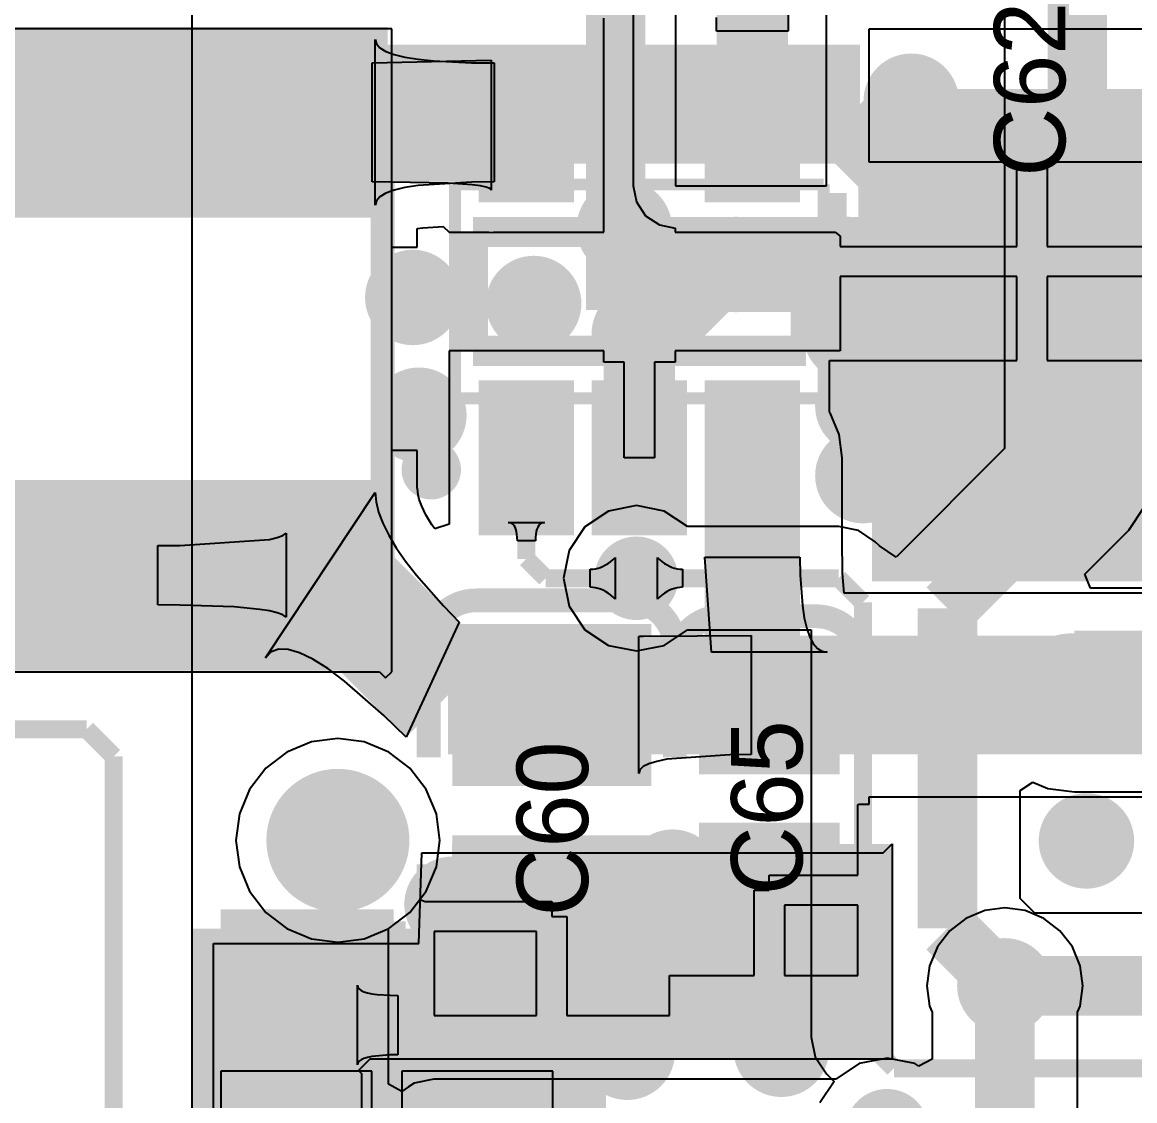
# Model space of a CAD drawing. Extents: x 40.9 to 121.6, y 83.2 to 120.
# Drawn here: x 74.82 to 84.18, y 95.05 to 104.12 of the extents above; entities that cross this region are included whole.
import ezdxf

# ---------------------------------------------------------------- set-up
doc = ezdxf.new("R2010")
doc.units = 0
for name, color, linetype in [('BOTTOMLAYER', 5, 'CONTINUOUS'), ('BOTTOMSOLDER', 6, 'CONTINUOUS'), ('MECHANICAL13', 56, 'CONTINUOUS'), ('MULTILAYER', 9, 'CONTINUOUS'), ('TOPLAYER', 1, 'CONTINUOUS'), ('TOPOVERLAY', 2, 'CONTINUOUS'), ('TOPPASTE', 8, 'CONTINUOUS'), ('TOPSOLDER', 216, 'CONTINUOUS')]:
    doc.layers.add(name, color=color, linetype=linetype)

msp = doc.modelspace()

# ---------------------------------------------------------------- linework, layer by layer
at = {"layer": 'BOTTOMLAYER'}
for p, q in [((76.2508, 84.227835), (76.2508, 118.514965)), ((83.081246, 104.191405), (83.081246, 100.532595)), ((83.081246, 100.532595), (82.168228, 99.619577)), ((79.750491, 100.006188), (79.552025, 99.873575)), ((79.9846, 100.052754), (79.750491, 100.006188)), ((80.218709, 100.006188), (79.9846, 100.052754)), ((80.414525, 99.875345), (80.218709, 100.006188)), ((84.125575, 99.846625), (84.258188, 100.045091)), ((79.552025, 99.873575), (79.419412, 99.675109)), ((81.6864, 99.875345), (80.414525, 99.875345)), ((81.852618, 99.842282), (81.6864, 99.875345)), ((81.993529, 99.748129), (81.852618, 99.842282)), ((83.754816, 99.475867), (84.125575, 99.846625)), ((82.029186, 99.712473), (81.993529, 99.748129)), ((79.419412, 99.675109), (79.372846, 99.441)), ((82.168228, 99.619577), (82.029186, 99.712473)), ((80.163137, 99.265999), (80.163137, 99.616001)), ((80.163137, 99.616001), (80.1827, 99.59719)), ((80.1827, 99.59719), (80.202573, 99.58036)), ((80.202573, 99.58036), (80.222758, 99.565511)), ((80.222758, 99.565511), (80.243256, 99.552641)), ((80.243256, 99.552641), (80.264063, 99.541752)), ((80.264063, 99.541752), (80.285181, 99.532841)), ((79.372846, 99.441), (79.419412, 99.206891)), ((80.285181, 99.532841), (80.306611, 99.52591)), ((80.306611, 99.52591), (80.328351, 99.520962)), ((80.328351, 99.520962), (80.350403, 99.51799)), ((80.350403, 99.51799), (80.372768, 99.517002)), ((80.372768, 99.517002), (80.372768, 99.364998)), ((83.803419, 99.358534), (83.754816, 99.475867)), ((80.285181, 99.349159), (80.264063, 99.340248)), ((80.306611, 99.35609), (80.285181, 99.349159)), ((80.328351, 99.361038), (80.306611, 99.35609)), ((80.350403, 99.36401), (80.328351, 99.361038)), ((80.372768, 99.364998), (80.350403, 99.36401)), ((84.918466, 99.358534), (83.803419, 99.358534)), ((80.1827, 99.28481), (80.163137, 99.265999)), ((80.202573, 99.30164), (80.1827, 99.28481)), ((80.222758, 99.316489), (80.202573, 99.30164)), ((80.243256, 99.329359), (80.222758, 99.316489)), ((80.264063, 99.340248), (80.243256, 99.329359)), ((79.419412, 99.206891), (79.552025, 99.008425)), ((79.552025, 99.008425), (79.750491, 98.875812)), ((80.218709, 98.875812), (80.414525, 99.006655)), ((80.414525, 99.006655), (81.455255, 99.006655)), ((81.455255, 99.006655), (81.455255, 95.5802)), ((79.750491, 98.875812), (79.9846, 98.829246)), ((79.9846, 98.829246), (80.218709, 98.875812)), ((77.25316, 98.064096), (77.046389, 97.978448)), ((77.475055, 98.093309), (77.25316, 98.064096)), ((77.696949, 98.064096), (77.475055, 98.093309)), ((77.90372, 97.978448), (77.696949, 98.064096)), ((77.046389, 97.978448), (76.868828, 97.842202)), ((78.081281, 97.842202), (77.90372, 97.978448)), ((76.868828, 97.842202), (76.732582, 97.664641)), ((78.217527, 97.664641), (78.081281, 97.842202)), ((76.732582, 97.664641), (76.646933, 97.45787)), ((78.303176, 97.45787), (78.217527, 97.664641)), ((83.212554, 97.655357), (83.318152, 97.725913)), ((83.318152, 97.725913), (83.445706, 97.673079)), ((83.445706, 97.673079), (83.6676, 97.643866)), ((83.212554, 96.747995), (83.212554, 97.655357)), ((83.6676, 97.643866), (85.3948, 97.643866)), ((76.646933, 97.45787), (76.617721, 97.235975)), ((78.332388, 97.235975), (78.303176, 97.45787)), ((76.617721, 97.235975), (76.646933, 97.014081)), ((78.303176, 97.014081), (78.332388, 97.235975)), ((76.646933, 97.014081), (76.732582, 96.80731)), ((78.217527, 96.80731), (78.303176, 97.014081)), ((76.732582, 96.80731), (76.868828, 96.629748)), ((78.081281, 96.629748), (78.217527, 96.80731)), ((83.336798, 96.623754), (83.212554, 96.747995)), ((76.868828, 96.629748), (77.046389, 96.493503)), ((77.90372, 96.493503), (78.081281, 96.629748)), ((85.4456, 96.623754), (83.336798, 96.623754)), ((77.046389, 96.493503), (77.25316, 96.407854)), ((77.696949, 96.407854), (77.90372, 96.493503)), ((77.25316, 96.407854), (77.475055, 96.378641)), ((77.475055, 96.378641), (77.696949, 96.407854)), ((81.455255, 95.5802), (81.488318, 95.413982)), ((81.488318, 95.413982), (81.582471, 95.273073)), ((77.759535, 95.292875), (76.489535, 95.292875)), ((76.489535, 95.292875), (76.489535, 94.530875)), ((77.759535, 94.530875), (77.759535, 95.292875)), ((79.283535, 95.292875), (78.013535, 95.292875)), ((78.013535, 95.292875), (78.013535, 94.530875)), ((79.283535, 94.530875), (79.283535, 95.292875)), ((81.582468, 95.273071), (81.582466, 95.273071)), ((81.582466, 95.273071), (81.648183, 95.207353)), ((81.582471, 95.273073), (81.582468, 95.273071)), ((81.648183, 95.207353), (81.527612, 95.026909))]:
    msp.add_line(p, q, dxfattribs=at)
for points, const_width in [([(83.693, 100.2792), (83.693, 110.4392)], 0.499999), ([(71.7296, 103.4288), (81.8642, 103.4288)], 1.000001), ([(81.8642, 103.4288), (82.3976, 102.8954)], 1.000001), ([(82.3976, 100.9142), (82.3976, 102.8954)], 1.000001), ([(82.6008, 99.187), (83.693, 100.2792)], 0.499999), ([(79.9846, 99.441), (81.6864, 99.441)], 0.152001), ([(81.6864, 99.441), (81.8896, 99.2378)], 0.152001), ([(82.6008, 96.4946), (82.6008, 99.187)], 0.499999), ([(81.8896, 95.5802), (81.8896, 99.2378)], 0.152001), ([(83.6676, 98.5012), (85.3948, 98.5012)], 1.000001), ([(82.6008, 96.4946), (83.0834, 96.012)], 0.499999), ([(83.0834, 96.012), (85.4456, 96.012)], 0.499999), ([(81.8896, 95.5802), (82.150999, 95.318801)], 0.152001), ([(82.150999, 95.318801), (84.919599, 95.318801)], 0.152001)]:
    msp.add_lwpolyline(points, dxfattribs=dict(at, const_width=const_width))
for points, const_width in [([(82.146, 103.4542, 1), (82.446, 103.4542, 1)], 0.299999), ([(79.733, 102.3874, 1), (80.033, 102.3874, 1)], 0.299999), ([(80.6728, 102.080799, 1), (80.9728, 102.080799, 1)], 0.299999), ([(81.6126, 102.080799, 1), (81.9126, 102.080799, 1)], 0.299999), ([(82.3238, 102.1334, 1), (82.6238, 102.1334, 1)], 0.299999), ([(77.955, 101.8032, 1), (78.255, 101.8032, 1)], 0.299999), ([(78.971, 101.7524, 1), (79.271, 101.7524, 1)], 0.299999), ([(79.860003, 101.498403, 1), (80.160002, 101.498403, 1)], 0.299999), ([(81.638, 101.4984, 1), (81.938, 101.4984, 1)], 0.299999), ([(82.273, 101.4476, 1), (82.573, 101.4476, 1)], 0.299999), ([(81.7396, 100.8888, 1), (82.0396, 100.8888, 1)], 0.299999), ([(78.0058, 100.8126, 1), (78.3058, 100.8126, 1)], 0.299999), ([(82.4508, 100.7872, 1), (82.7508, 100.7872, 1)], 0.299999), ([(81.7396, 100.3046, 1), (82.0396, 100.3046, 1)], 0.299999), ([(82.3492, 100.203, 1), (82.6492, 100.203, 1)], 0.299999), ([(79.859602, 99.441, 1), (80.109598, 99.441, 1)], 0.249999), ([(83.4422, 98.4758, 1), (83.8422, 98.4758, 1)], 0.399999), ([(77.225055, 97.235975, 1), (77.725054, 97.235975, 1)], 0.499999), ([(83.6192, 97.2312, 1), (83.9192, 97.2312, 1)], 0.299999), ([(80.1394, 96.9264, 1), (80.4394, 96.9264, 1)], 0.299999), ([(78.2852, 96.6978, 1), (78.5852, 96.6978, 1)], 0.299999), ([(80.9268, 96.2406, 1), (81.2268, 96.2406, 1)], 0.299999), ([(82.9334, 96.012, 1), (83.2334, 96.012, 1)], 0.299999), ([(77.828, 95.6818, 1), (78.128, 95.6818, 1)], 0.299999), ([(78.7424, 95.4786, 1), (79.0424, 95.4786, 1)], 0.299999), ([(79.7584, 95.4532, 1), (80.0584, 95.4532, 1)], 0.299999), ([(81.0538, 95.4786, 1), (81.3538, 95.4786, 1)], 0.299999)]:
    msp.add_lwpolyline(points, format="xyb", close=True, dxfattribs=dict(at, const_width=const_width))
msp.add_solid([(76.2508, 92.3544), (79.7306, 92.3544), (76.2508, 96.493503), (79.7306, 96.493503)], dxfattribs=at)
at = {"layer": 'BOTTOMSOLDER'}
for points, const_width in [([(82.0952, 103.4542, 1), (82.4968, 103.4542, 1)], 0.401599), ([(79.6822, 102.3874, 1), (80.0838, 102.3874, 1)], 0.401599), ([(82.273, 102.1334, 1), (82.6746, 102.1334, 1)], 0.401599), ([(80.622, 102.080799, 1), (81.0236, 102.080799, 1)], 0.401599), ([(81.5618, 102.080799, 1), (81.9634, 102.080799, 1)], 0.401599), ([(77.9042, 101.8032, 1), (78.3058, 101.8032, 1)], 0.401599), ([(78.9202, 101.7524, 1), (79.3218, 101.7524, 1)], 0.401599), ([(79.809203, 101.498403, 1), (80.210802, 101.498403, 1)], 0.401599), ([(81.5872, 101.4984, 1), (81.9888, 101.4984, 1)], 0.401599), ([(82.2222, 101.4476, 1), (82.6238, 101.4476, 1)], 0.401599), ([(81.6888, 100.8888, 1), (82.0904, 100.8888, 1)], 0.401599), ([(77.955, 100.8126, 1), (78.3566, 100.8126, 1)], 0.401599), ([(82.4, 100.7872, 1), (82.8016, 100.7872, 1)], 0.401599), ([(81.6888, 100.3046, 1), (82.0904, 100.3046, 1)], 0.401599), ([(82.2984, 100.203, 1), (82.7, 100.203, 1)], 0.401599), ([(79.808802, 99.441, 1), (80.160398, 99.441, 1)], 0.351599), ([(83.3914, 98.4758, 1), (83.893, 98.4758, 1)], 0.501599), ([(84.2796, 98.4504, 1), (84.6812, 98.4504, 1)], 0.401599), ([(77.174255, 97.235975, 1), (77.775854, 97.235975, 1)], 0.601599), ([(83.5684, 97.2312, 1), (83.97, 97.2312, 1)], 0.401599), ([(80.0886, 96.9264, 1), (80.4902, 96.9264, 1)], 0.401599), ([(78.2344, 96.6978, 1), (78.636, 96.6978, 1)], 0.401599), ([(80.876, 96.2406, 1), (81.2776, 96.2406, 1)], 0.401599), ([(82.8826, 96.012, 1), (83.2842, 96.012, 1)], 0.401599), ([(77.7772, 95.6818, 1), (78.1788, 95.6818, 1)], 0.401599), ([(78.6916, 95.4786, 1), (79.0932, 95.4786, 1)], 0.401599), ([(79.7076, 95.4532, 1), (80.1092, 95.4532, 1)], 0.401599), ([(81.003, 95.4786, 1), (81.4046, 95.4786, 1)], 0.401599), ([(81.917002, 94.7928, 1), (82.268598, 94.7928, 1)], 0.351599)]:
    msp.add_lwpolyline(points, format="xyb", close=True, dxfattribs=dict(at, const_width=const_width))
msp.add_solid([(79.131135, 93.667275), (79.131135, 95.140475), (76.641935, 93.667275), (76.641935, 95.140475)], dxfattribs=at)
at = {"layer": 'MECHANICAL13', "const_width": 0.1}
for points in [[(78.460003, 100.953997), (78.460003, 102.753998)], [(78.460003, 102.753998), (81.560002, 102.753998)], [(81.560002, 100.953997), (81.560002, 102.753998)], [(78.460003, 100.953997), (81.560002, 100.953997)]]:
    msp.add_lwpolyline(points, dxfattribs=at)
at = {"layer": 'MULTILAYER'}
for points, const_width in [([(82.146, 103.4542, 1), (82.446, 103.4542, 1)], 0.299999), ([(79.733, 102.3874, 1), (80.033, 102.3874, 1)], 0.299999), ([(80.6728, 102.080799, 1), (80.9728, 102.080799, 1)], 0.299999), ([(81.6126, 102.080799, 1), (81.9126, 102.080799, 1)], 0.299999), ([(82.3238, 102.1334, 1), (82.6238, 102.1334, 1)], 0.299999), ([(77.955, 101.8032, 1), (78.255, 101.8032, 1)], 0.299999), ([(78.971, 101.7524, 1), (79.271, 101.7524, 1)], 0.299999), ([(79.860003, 101.498403, 1), (80.160002, 101.498403, 1)], 0.299999), ([(81.638, 101.4984, 1), (81.938, 101.4984, 1)], 0.299999), ([(82.273, 101.4476, 1), (82.573, 101.4476, 1)], 0.299999), ([(81.7396, 100.8888, 1), (82.0396, 100.8888, 1)], 0.299999), ([(78.0058, 100.8126, 1), (78.3058, 100.8126, 1)], 0.299999), ([(82.4508, 100.7872, 1), (82.7508, 100.7872, 1)], 0.299999), ([(81.7396, 100.3046, 1), (82.0396, 100.3046, 1)], 0.299999), ([(82.3492, 100.203, 1), (82.6492, 100.203, 1)], 0.299999), ([(79.859602, 99.441, 1), (80.109598, 99.441, 1)], 0.249999), ([(83.4422, 98.4758, 1), (83.8422, 98.4758, 1)], 0.399999), ([(77.225055, 97.235975, 1), (77.725054, 97.235975, 1)], 0.499999), ([(83.6192, 97.2312, 1), (83.9192, 97.2312, 1)], 0.299999), ([(80.1394, 96.9264, 1), (80.4394, 96.9264, 1)], 0.299999), ([(78.2852, 96.6978, 1), (78.5852, 96.6978, 1)], 0.299999), ([(80.9268, 96.2406, 1), (81.2268, 96.2406, 1)], 0.299999), ([(82.9334, 96.012, 1), (83.2334, 96.012, 1)], 0.299999), ([(77.828, 95.6818, 1), (78.128, 95.6818, 1)], 0.299999), ([(78.7424, 95.4786, 1), (79.0424, 95.4786, 1)], 0.299999), ([(79.7584, 95.4532, 1), (80.0584, 95.4532, 1)], 0.299999), ([(81.0538, 95.4786, 1), (81.3538, 95.4786, 1)], 0.299999)]:
    msp.add_lwpolyline(points, format="xyb", close=True, dxfattribs=dict(at, const_width=const_width))
at = {"layer": 'TOPLAYER'}
for p, q in [((80.3148, 105.6386), (80.3148, 102.743)), ((81.5848, 102.743), (81.5848, 104.4194)), ((79.957943, 104.386601), (79.957943, 102.743)), ((81.265232, 104.349649), (81.26, 104.04365)), ((79.710001, 102.353999), (79.710001, 104.153995)), ((80.660001, 104.04365), (80.657344, 104.15765)), ((77.9272, 104.0638), (73.6092, 104.0638)), ((77.9272, 98.6536), (77.9272, 104.0638)), ((81.26, 104.04365), (80.660001, 104.04365)), ((81.941657, 102.940198), (81.941657, 104.062543)), ((81.941657, 104.062543), (84.6582, 104.062543)), ((77.78895, 102.579449), (77.78895, 103.973351)), ((77.78895, 103.973351), (77.79895, 103.935929)), ((77.79895, 103.935929), (77.82895, 103.902449)), ((77.82895, 103.902449), (77.87895, 103.872906)), ((77.87895, 103.872906), (77.94895, 103.847303)), ((77.94895, 103.847303), (78.03895, 103.825637)), ((77.76305, 103.776399), (78.76305, 103.800948)), ((77.76305, 102.776401), (77.76305, 103.776399)), ((78.03895, 103.825637), (78.14895, 103.807913)), ((78.14895, 103.807913), (78.278949, 103.794126)), ((78.278949, 103.794126), (78.598951, 103.77837)), ((78.598951, 103.77837), (78.788951, 103.776399)), ((78.76305, 103.800948), (78.76305, 102.707046)), ((78.788951, 103.776399), (78.788951, 102.776401)), ((83.185, 102.940198), (81.941657, 102.940198)), ((83.185, 102.233199), (83.185, 102.940198)), ((84.926, 102.940198), (83.439, 102.940198)), ((83.439, 102.940198), (83.439, 102.233199)), ((78.403051, 102.765304), (77.76305, 102.776401)), ((78.03895, 102.727163), (77.94895, 102.705497)), ((78.14895, 102.744887), (78.03895, 102.727163)), ((78.598951, 102.77443), (78.14895, 102.744887)), ((78.603051, 102.751433), (78.403051, 102.765304)), ((78.788951, 102.776401), (78.598951, 102.77443)), ((78.673051, 102.742416), (78.603051, 102.751433)), ((78.723051, 102.732014), (78.673051, 102.742416)), ((78.753051, 102.720224), (78.723051, 102.732014)), ((78.76305, 102.707046), (78.753051, 102.720224)), ((79.957943, 102.743), (79.985108, 102.606437)), ((80.3148, 102.743), (81.5848, 102.743)), ((77.82895, 102.650351), (77.79895, 102.616871)), ((77.87895, 102.679894), (77.82895, 102.650351)), ((77.94895, 102.705497), (77.87895, 102.679894)), ((77.79895, 102.616871), (77.78895, 102.579449)), ((79.985108, 102.606437), (80.062464, 102.490664)), ((80.062464, 102.490664), (80.178237, 102.413308)), ((78.141998, 102.382307), (78.18912, 102.389899)), ((78.141998, 102.226402), (78.141998, 102.382307)), ((78.18912, 102.389899), (78.359709, 102.401098)), ((78.359709, 102.401098), (78.410003, 102.353996)), ((78.410003, 102.353996), (78.410003, 102.353999)), ((78.410003, 102.353999), (78.713124, 102.353999)), ((78.713124, 102.353999), (78.71458, 102.353496)), ((78.71458, 102.353496), (78.722936, 102.353999)), ((78.722936, 102.353999), (78.743896, 102.353999)), ((78.743896, 102.353999), (78.76305, 102.350189)), ((78.76305, 102.350189), (78.782205, 102.353999)), ((78.782205, 102.353999), (79.710001, 102.353999)), ((80.178237, 102.413308), (80.310002, 102.387098)), ((80.310002, 102.387098), (80.310002, 102.353999)), ((80.310002, 102.353999), (81.609997, 102.353999)), ((81.609997, 102.353999), (81.609997, 102.353996)), ((81.609997, 102.353996), (81.655275, 102.353996)), ((81.655275, 102.353996), (81.698, 102.318934)), ((81.698, 102.318934), (81.698, 102.233199)), ((77.9272, 100.516398), (77.9272, 102.226402)), ((77.9272, 102.226402), (78.141998, 102.226402)), ((81.698, 102.233199), (83.185, 102.233199)), ((83.439, 102.233199), (84.926, 102.233199)), ((83.185, 101.979199), (81.698, 101.979199)), ((81.698, 101.979199), (81.698, 101.354001)), ((83.185, 101.2722), (83.185, 101.979199)), ((84.926, 101.979199), (83.439, 101.979199)), ((83.439, 101.979199), (83.439, 101.2722)), ((79.710001, 101.353996), (78.410003, 101.353996)), ((78.410003, 101.353996), (78.410003, 99.89596)), ((79.710001, 101.257997), (79.710001, 101.353996)), ((81.609994, 101.353996), (80.310002, 101.353996)), ((80.310002, 101.353996), (80.310002, 101.257997)), ((81.698, 101.354001), (81.609994, 101.354001)), ((81.609994, 101.354001), (81.609994, 101.353996)), ((79.883003, 101.257997), (79.710001, 101.257997)), ((79.883003, 100.453998), (79.883003, 101.257997)), ((80.310002, 101.257997), (80.137003, 101.257997)), ((80.137003, 101.257997), (80.137003, 100.453998)), ((81.609999, 100.838909), (81.609999, 101.272195)), ((81.609999, 101.272195), (81.698005, 101.272195)), ((81.698005, 101.272195), (81.698005, 101.2722)), ((81.698005, 101.2722), (83.185, 101.2722)), ((83.439, 101.2722), (84.926, 101.2722)), ((81.615123, 100.832232), (81.609999, 100.838909)), ((81.690695, 100.649786), (81.615123, 100.832232)), ((81.716471, 100.453998), (81.690695, 100.649786)), ((78.141998, 100.516398), (77.9272, 100.516398)), ((78.141998, 100.203005), (78.141998, 100.516398)), ((80.137003, 100.453998), (79.883003, 100.453998)), ((81.716471, 99.625747), (81.716471, 100.453998)), ((78.144428, 100.194687), (78.141998, 100.203005)), ((78.14911, 100.14157), (78.144428, 100.194687)), ((76.865048, 98.772497), (77.78895, 100.163351)), ((77.78895, 100.163351), (77.796022, 100.08313)), ((78.158645, 100.102622), (78.14911, 100.14157)), ((78.179955, 100.046503), (78.158645, 100.102622)), ((77.796022, 100.08313), (77.817236, 99.996468)), ((78.215317, 99.975383), (78.179955, 100.046503)), ((77.817236, 99.996468), (77.85259, 99.903364)), ((78.265744, 99.8914), (78.215317, 99.975383)), ((78.922441, 99.908545), (78.908001, 99.910095)), ((78.908001, 99.910095), (79.212003, 99.910095)), ((79.212003, 99.910095), (79.197563, 99.908545)), ((77.010969, 99.800458), (77.040468, 99.820174)), ((77.040468, 99.820174), (77.040468, 99.112626)), ((77.85259, 99.903364), (77.902087, 99.803819)), ((78.288772, 99.858114), (78.265744, 99.8914)), ((78.410003, 99.89596), (78.288772, 99.858114)), ((78.935362, 99.903892), (78.922441, 99.908545)), ((78.946761, 99.89614), (78.935362, 99.903892)), ((78.956642, 99.885287), (78.946761, 99.89614)), ((78.965001, 99.871332), (78.956642, 99.885287)), ((78.971841, 99.854278), (78.965001, 99.871332)), ((78.977162, 99.834121), (78.971841, 99.854278)), ((78.980962, 99.810862), (78.977162, 99.834121)), ((79.142841, 99.834121), (79.139042, 99.810862)), ((79.148163, 99.854278), (79.142841, 99.834121)), ((79.155003, 99.871332), (79.148163, 99.854278)), ((79.163362, 99.885287), (79.155003, 99.871332)), ((79.173243, 99.89614), (79.163362, 99.885287)), ((79.184642, 99.903892), (79.173243, 99.89614)), ((79.197563, 99.908545), (79.184642, 99.903892)), ((76.147224, 99.717438), (76.899656, 99.76725)), ((76.899656, 99.76725), (76.964029, 99.782815)), ((76.964029, 99.782815), (77.010969, 99.800458)), ((77.902087, 99.803819), (77.965727, 99.69783)), ((78.983241, 99.784505), (78.980962, 99.810862)), ((78.984003, 99.755046), (78.983241, 99.784505)), ((79.136001, 99.755046), (78.984003, 99.755046)), ((79.136763, 99.784505), (79.136001, 99.755046)), ((79.139042, 99.810862), (79.136763, 99.784505)), ((75.960785, 99.716399), (76.147224, 99.717438)), ((75.960785, 99.2164), (75.960785, 99.716399)), ((77.965727, 99.69783), (78.043509, 99.585396)), ((78.043509, 99.585396), (78.135432, 99.466524)), ((79.684019, 99.532841), (79.705136, 99.541752)), ((79.705136, 99.541752), (79.725944, 99.552641)), ((79.725944, 99.552641), (79.746442, 99.565511)), ((79.746442, 99.565511), (79.766627, 99.58036)), ((79.766627, 99.58036), (79.7865, 99.59719)), ((79.7865, 99.59719), (79.806063, 99.616001)), ((79.806063, 99.616001), (79.806063, 99.265999)), ((80.560001, 99.618752), (81.36, 99.618752)), ((80.615249, 98.818751), (80.560001, 99.618752)), ((81.36, 99.618752), (81.362293, 99.466751)), ((81.716816, 99.624137), (81.716471, 99.625747)), ((81.718958, 99.482191), (81.716816, 99.624137)), ((78.135432, 99.466524), (78.361708, 99.209451)), ((79.596432, 99.517002), (79.618797, 99.51799)), ((79.596432, 99.364998), (79.596432, 99.517002)), ((79.618797, 99.51799), (79.640849, 99.520962)), ((79.640849, 99.520962), (79.662589, 99.52591)), ((79.662589, 99.52591), (79.684019, 99.532841)), ((81.362293, 99.466751), (81.380625, 99.210752)), ((81.730878, 99.315732), (81.718958, 99.482191)), ((79.618797, 99.36401), (79.596432, 99.364998)), ((79.640849, 99.361038), (79.618797, 99.36401)), ((79.662589, 99.35609), (79.640849, 99.361038)), ((79.684019, 99.349159), (79.662589, 99.35609)), ((79.705136, 99.340248), (79.684019, 99.349159)), ((79.725944, 99.329359), (79.705136, 99.340248)), ((79.746442, 99.316489), (79.725944, 99.329359)), ((79.766627, 99.30164), (79.746442, 99.316489)), ((79.7865, 99.28481), (79.766627, 99.30164)), ((79.806063, 99.265999), (79.7865, 99.28481)), ((89.349202, 99.315732), (81.730878, 99.315732)), ((76.147224, 99.215362), (75.960785, 99.2164)), ((76.601907, 99.199797), (76.147224, 99.215362)), ((76.817845, 99.179042), (76.601907, 99.199797)), ((76.899656, 99.16555), (76.817845, 99.179042)), ((76.964029, 99.149985), (76.899656, 99.16555)), ((78.361708, 99.209451), (78.496058, 99.07125)), ((81.380625, 99.210752), (81.396665, 99.106751)), ((77.010969, 99.132342), (76.964029, 99.149985)), ((77.040468, 99.112626), (77.010969, 99.132342)), ((78.496058, 99.07125), (78.048249, 98.104846)), ((81.396665, 99.106751), (81.41729, 99.01875)), ((81.41729, 99.01875), (81.442494, 98.946752)), ((80.005352, 98.952149), (80.014796, 98.953335)), ((80.005352, 97.798247), (80.005352, 98.952149)), ((80.014796, 98.953335), (80.043129, 98.954399)), ((80.043129, 98.954399), (80.9498, 98.9584)), ((80.9498, 98.9584), (80.9498, 97.958397)), ((81.442494, 98.946752), (81.472286, 98.89075)), ((81.472286, 98.89075), (81.506657, 98.85075)), ((76.91392, 98.82158), (76.865048, 98.772497)), ((76.978223, 98.844918), (76.91392, 98.82158)), ((77.057961, 98.842512), (76.978223, 98.844918)), ((77.153132, 98.814364), (77.057961, 98.842512)), ((77.263734, 98.76047), (77.153132, 98.814364)), ((81.589151, 98.818751), (80.615249, 98.818751)), ((81.506657, 98.85075), (81.545613, 98.826752)), ((81.545613, 98.826752), (81.589151, 98.818751)), ((77.389772, 98.680834), (77.263734, 98.76047)), ((73.4568, 98.6536), (77.8256, 98.6536)), ((77.531242, 98.575452), (77.389772, 98.680834)), ((77.8256, 98.6536), (77.8764, 98.6028)), ((77.8764, 98.6028), (77.9272, 98.6536)), ((77.860479, 98.287459), (77.531242, 98.575452)), ((78.048249, 98.104846), (77.860479, 98.287459)), ((80.770354, 97.956797), (80.241465, 97.918361)), ((80.9498, 97.958397), (80.770354, 97.956797)), ((80.043129, 97.855903), (80.014796, 97.828677)), ((80.090353, 97.879924), (80.043129, 97.855903)), ((80.156464, 97.900744), (80.090353, 97.879924)), ((80.241465, 97.918361), (80.156464, 97.900744)), ((80.014796, 97.828677), (80.005352, 97.798247)), ((81.942198, 97.541799), (81.942198, 97.601065)), ((81.942198, 97.601065), (88.994082, 97.601065)), ((81.846199, 97.535792), (81.852206, 97.541799)), ((81.846199, 96.943796), (81.846199, 97.535794)), ((81.846199, 97.535794), (81.846199, 97.535794)), ((81.846199, 97.535794), (81.846199, 97.535792)), ((81.852206, 97.541799), (81.942198, 97.541799)), ((82.059681, 97.1296), (82.135881, 97.2058)), ((82.135881, 97.2058), (82.135881, 95.395984)), ((78.1558, 96.3676), (78.1812, 97.1296)), ((78.1812, 97.1296), (82.059681, 97.1296)), ((81.1022, 96.816796), (81.1022, 96.943796)), ((81.1022, 96.943796), (81.846199, 96.943796)), ((78.081281, 96.629748), (78.164139, 96.737731)), ((78.164139, 96.737731), (78.209905, 96.722197)), ((80.9752, 96.097796), (80.9752, 96.816796)), ((80.9752, 96.816796), (81.1022, 96.816796)), ((78.209905, 96.722197), (79.2734, 96.722197)), ((79.2734, 96.722197), (79.2734, 96.595197)), ((81.846199, 96.689796), (81.2292, 96.689796)), ((81.2292, 96.689796), (81.2292, 96.097796)), ((81.846199, 96.097796), (81.846199, 96.689796)), ((82.913715, 96.645268), (82.755598, 96.579771)), ((83.0834, 96.667607), (82.913715, 96.645268)), ((83.253085, 96.645268), (83.0834, 96.667607)), ((83.411202, 96.579771), (83.253085, 96.645268)), ((77.90372, 96.493503), (78.081281, 96.629748)), ((79.2734, 96.595197), (79.4004, 96.595197)), ((79.4004, 96.595197), (79.4004, 95.761198)), ((82.755598, 96.579771), (82.619817, 96.475583)), ((83.546983, 96.475583), (83.411202, 96.579771)), ((77.8994, 96.491712), (77.90372, 96.493503)), ((77.8994, 95.183673), (77.8994, 96.491712)), ((79.1464, 96.468197), (78.2844, 96.468197)), ((78.2844, 96.468197), (78.2844, 95.761198)), ((79.1464, 95.761198), (79.1464, 96.468197)), ((82.619817, 96.475583), (82.515629, 96.339802)), ((83.651171, 96.339802), (83.546983, 96.475583)), ((76.4286, 93.5736), (76.4286, 96.3676)), ((76.4286, 96.3676), (78.1558, 96.3676)), ((82.515629, 96.339802), (82.450132, 96.181685)), ((83.716668, 96.181685), (83.651171, 96.339802)), ((82.450132, 96.181685), (82.427793, 96.012)), ((83.739007, 96.012), (83.716668, 96.181685)), ((80.2624, 95.761198), (80.2624, 96.097794)), ((80.2624, 96.097794), (80.358204, 96.097794)), ((80.358204, 96.097794), (80.358204, 96.097796)), ((80.358204, 96.097796), (80.9752, 96.097796)), ((81.2292, 96.097796), (81.846199, 96.097796)), ((77.639304, 95.346152), (77.639304, 96.017448)), ((77.639304, 96.017448), (77.64269, 96.001175)), ((77.64269, 96.001175), (77.652852, 95.986615)), ((77.652852, 95.986615), (77.669786, 95.973768)), ((82.427793, 96.012), (82.450132, 95.842315)), ((83.716668, 95.842315), (83.739007, 96.012)), ((77.669786, 95.973768), (77.693495, 95.962633)), ((77.693495, 95.962633), (77.723977, 95.953212)), ((77.723977, 95.953212), (77.761234, 95.945503)), ((77.761234, 95.945503), (77.805265, 95.939508)), ((77.805265, 95.939508), (77.913647, 95.932655)), ((77.913647, 95.932655), (77.978, 95.931799)), ((77.978, 95.931799), (77.978, 95.4318)), ((82.450132, 95.842315), (82.471646, 95.790377)), ((83.695154, 95.790377), (83.716668, 95.842315)), ((78.2844, 95.761198), (79.1464, 95.761198)), ((79.4004, 95.761198), (80.2624, 95.761198)), ((82.471646, 95.790377), (82.471646, 95.395984)), ((83.695154, 94.3864), (83.695154, 95.790377)), ((77.913647, 95.430945), (77.761234, 95.418097)), ((77.978, 95.4318), (77.913647, 95.430945)), ((77.64269, 95.362425), (77.639304, 95.346152)), ((77.652852, 95.376985), (77.64269, 95.362425)), ((77.742984, 95.395984), (77.6478, 95.3008)), ((77.669786, 95.389832), (77.652852, 95.376985)), ((77.693495, 95.400967), (77.669786, 95.389832)), ((77.723977, 95.410388), (77.693495, 95.400967)), ((77.761234, 95.418097), (77.723977, 95.410388)), ((82.135881, 95.395984), (77.742984, 95.395984)), ((81.858691, 95.357988), (81.662875, 95.227145)), ((82.0928, 95.404554), (81.858691, 95.357988)), ((82.326909, 95.357988), (82.0928, 95.404554)), ((82.35964, 95.336116), (82.326909, 95.357988)), ((82.471646, 95.395984), (82.35964, 95.336116)), ((77.6478, 95.3008), (77.6732, 95.2754)), ((77.6732, 95.2754), (77.6732, 93.5228)), ((78.011404, 95.123805), (77.8994, 95.183673)), ((78.069826, 95.16284), (78.011404, 95.123805)), ((78.116585, 95.194084), (78.069826, 95.16284)), ((78.2828, 95.227148), (78.116585, 95.194084)), ((78.282813, 95.227145), (78.2828, 95.227148)), ((81.662875, 95.227145), (78.282813, 95.227145))]:
    msp.add_line(p, q, dxfattribs=at)
for points, const_width in [([(80.960001, 103.253997), (80.960001, 105.1306)], 0.599999), ([(79.81, 101.698405), (79.81, 104.636796)], 0.499999), ([(75.692, 103.2764), (78.793797, 103.2764)], 1.000001), ([(80.010003, 101.498403), (80.592399, 102.080799)], 0.800001), ([(80.592399, 102.080799), (80.8228, 102.080799)], 0.800001), ([(80.8228, 102.080799), (81.7626, 102.080799)], 0.800001), ([(81.7626, 102.080799), (83.312, 102.080799)], 0.800001), ([(79.81, 101.698405), (80.010003, 101.498403)], 0.499999), ([(80.010003, 100.453998), (80.010003, 101.498403)], 0.599999), ([(80.960001, 98.468599), (80.960001, 100.453998)], 0.800001), ([(79.060002, 99.603598), (79.060002, 100.453998)], 0.152001), ([(77.3938, 99.4664), (78.401802, 98.458398)], 1.000001), ([(72.567797, 99.4664), (75.692, 99.4664)], 0.499999), ([(75.692, 99.4664), (77.3938, 99.4664)], 0.499999), ([(79.060002, 99.603598), (79.2226, 99.441)], 0.152001), ([(79.2226, 99.441), (79.9846, 99.441)], 0.152001), ([(78.401802, 98.458398), (80.9498, 98.458398)], 1.000001), ([(80.9498, 98.458398), (89.349202, 98.458398)], 1.000001), ([(80.9498, 98.458398), (80.960001, 98.468599)], 0.800001), ([(66.5988, 98.171), (75.3618, 98.171)], 0.152001), ([(75.3618, 98.171), (75.5904, 97.9424)], 0.152001), ([(75.5904, 92.9386), (75.5904, 97.9424)], 0.152001), ([(83.0834, 94.3864), (83.0834, 96.012)], 0.499999), ([(76.862201, 95.531201), (77.0128, 95.6818)], 0.499999), ([(77.0128, 95.6818), (77.978, 95.6818)], 0.499999), ([(76.862201, 94.8944), (76.862201, 95.531201)], 0.499999)]:
    msp.add_lwpolyline(points, dxfattribs=dict(at, const_width=const_width))
for points, const_width in [([(82.146, 103.4542, 1), (82.446, 103.4542, 1)], 0.299999), ([(79.733, 102.3874, 1), (80.033, 102.3874, 1)], 0.299999), ([(80.6728, 102.080799, 1), (80.9728, 102.080799, 1)], 0.299999), ([(81.6126, 102.080799, 1), (81.9126, 102.080799, 1)], 0.299999), ([(82.3238, 102.1334, 1), (82.6238, 102.1334, 1)], 0.299999), ([(77.955, 101.8032, 1), (78.255, 101.8032, 1)], 0.299999), ([(78.971, 101.7524, 1), (79.271, 101.7524, 1)], 0.299999), ([(79.860003, 101.498403, 1), (80.160002, 101.498403, 1)], 0.299999), ([(81.638, 101.4984, 1), (81.938, 101.4984, 1)], 0.299999), ([(82.273, 101.4476, 1), (82.573, 101.4476, 1)], 0.299999), ([(81.7396, 100.8888, 1), (82.0396, 100.8888, 1)], 0.299999), ([(78.0058, 100.8126, 1), (78.3058, 100.8126, 1)], 0.299999), ([(82.4508, 100.7872, 1), (82.7508, 100.7872, 1)], 0.299999), ([(81.7396, 100.3046, 1), (82.0396, 100.3046, 1)], 0.299999), ([(82.3492, 100.203, 1), (82.6492, 100.203, 1)], 0.299999), ([(79.859602, 99.441, 1), (80.109598, 99.441, 1)], 0.249999), ([(83.4422, 98.4758, 1), (83.8422, 98.4758, 1)], 0.399999), ([(77.225055, 97.235975, 1), (77.725054, 97.235975, 1)], 0.499999), ([(83.6192, 97.2312, 1), (83.9192, 97.2312, 1)], 0.299999), ([(80.1394, 96.9264, 1), (80.4394, 96.9264, 1)], 0.299999), ([(78.2852, 96.6978, 1), (78.5852, 96.6978, 1)], 0.299999), ([(80.9268, 96.2406, 1), (81.2268, 96.2406, 1)], 0.299999), ([(82.9334, 96.012, 1), (83.2334, 96.012, 1)], 0.299999), ([(77.828, 95.6818, 1), (78.128, 95.6818, 1)], 0.299999), ([(78.7424, 95.4786, 1), (79.0424, 95.4786, 1)], 0.299999), ([(79.7584, 95.4532, 1), (80.0584, 95.4532, 1)], 0.299999), ([(81.0538, 95.4786, 1), (81.3538, 95.4786, 1)], 0.299999)]:
    msp.add_lwpolyline(points, format="xyb", close=True, dxfattribs=dict(at, const_width=const_width))
for points in [[(73.592002, 103.976399), (73.592002, 102.576401), (77.791998, 103.976399), (77.791998, 102.576401)], [(79.360001, 103.803996), (78.760002, 103.803996), (79.360001, 102.703998), (78.760002, 102.703998)], [(81.26, 103.803996), (80.660001, 103.803996), (81.26, 102.703998), (80.660001, 102.703998)], [(81.9658, 99.4156), (85.1408, 99.4156), (81.9658, 103.5558), (85.1408, 103.5558)], [(81.952, 102.686198), (81.952, 101.5262), (84.672, 102.686198), (84.672, 101.5262)], [(79.360001, 101.003997), (78.760002, 101.003997), (79.360001, 99.903999), (78.760002, 99.903999)], [(80.310002, 101.003997), (79.710003, 101.003997), (80.310002, 99.903999), (79.710003, 99.903999)], [(81.26, 101.003997), (80.660001, 101.003997), (81.26, 99.903999), (80.660001, 99.903999)], [(73.592002, 100.166399), (73.592002, 98.766401), (77.791998, 100.166399), (77.791998, 98.766401)], [(78.5384, 98.955197), (78.5384, 97.795199), (80.0084, 98.955197), (80.0084, 97.795199)], [(80.612201, 98.821799), (80.612201, 97.891798), (81.592199, 98.821799), (81.592199, 97.891798)], [(78.4352, 95.395984), (82.135878, 95.395984), (78.4352, 97.2058), (82.135878, 97.2058)], [(80.612201, 97.281797), (80.612201, 96.351796), (81.592199, 97.281797), (81.592199, 96.351796)], [(78.5384, 97.175196), (78.5384, 96.015198), (80.0084, 97.175196), (80.0084, 96.015198)], [(77.6454, 96.2544), (76.485402, 96.2544), (77.6454, 93.5344), (76.485402, 93.5344)]]:
    msp.add_solid(points, dxfattribs=at)
at = {"layer": 'TOPOVERLAY'}
for points, const_width in [([(77.851, 98.8314), (77.851, 103.6574)], 0.2032), ([(81.651998, 101.6262), (81.651998, 102.681202)], 0.2), ([(78.610003, 102.353996), (81.410002, 102.353996)], 0.254), ([(78.610003, 101.353998), (78.610003, 102.353996)], 0.254), ([(81.410002, 101.353998), (81.410002, 102.353996)], 0.254), ([(78.610003, 101.353998), (81.410002, 101.353998)], 0.254), ([(82.051997, 101.226201), (84.571997, 101.226201)], 0.2), ([(78.6384, 99.255199), (79.9084, 99.255199)], 0.2), ([(80.712201, 99.121796), (81.492199, 99.121796)], 0.2), ([(78.238401, 97.935197), (78.238401, 98.855197)], 0.2), ([(80.308404, 97.935202), (80.308404, 98.855202)], 0.2), ([(80.312199, 97.986797), (80.312199, 98.721796)], 0.2), ([(81.892201, 97.986797), (81.892201, 98.721796)], 0.2), ([(80.312196, 96.451793), (80.312196, 97.186793)], 0.2), ([(81.892201, 96.451796), (81.892201, 97.186796)], 0.2), ([(78.238401, 96.115198), (78.238401, 97.035198)], 0.2), ([(80.308404, 96.115195), (80.308404, 97.035196)], 0.2), ([(76.490401, 96.554399), (77.945399, 96.554399)], 0.2), ([(77.945399, 93.234398), (77.945399, 96.554399)], 0.2), ([(80.712201, 96.051797), (81.492199, 96.051797)], 0.2), ([(78.6384, 95.715198), (79.9084, 95.715198)], 0.2)]:
    msp.add_lwpolyline(points, dxfattribs=dict(at, const_width=const_width))
at = {"layer": 'TOPOVERLAY', "const_width": 0.2}
for points in [[(82.051997, 101.226201, -0.414214), (81.651998, 101.6262)], [(78.238398, 98.855197, -0.414213), (78.638397, 99.255199)], [(79.908405, 99.255202, -0.414214), (80.308404, 98.855202)], [(80.312199, 98.721796, -0.414213), (80.712201, 99.121796)], [(81.492202, 99.121796, -0.414213), (81.892203, 98.721796)], [(80.712198, 96.051794, -0.414213), (80.312196, 96.451793)], [(81.892201, 96.451796, -0.414213), (81.492199, 96.051797)], [(78.6384, 95.715198, -0.414214), (78.238401, 96.115198)], [(80.308404, 96.115195, -0.414213), (79.908403, 95.715196)]]:
    msp.add_lwpolyline(points, format="xyb", dxfattribs=at)
at = {"layer": 'TOPOVERLAY'}
for points, const_width in [([(81.601998, 101.6262, 1), (81.701998, 101.6262, 1)], 0.1), ([(82.001998, 101.226201, 1), (82.101997, 101.226201, 1)], 0.1), ([(78.385002, 100.353995, 1), (78.135, 100.353995, 1)], 0.249999), ([(78.072501, 100.353995, 1), (78.197499, 100.353995, 1)], 0.124998), ([(78.322503, 100.353995, 1), (78.447501, 100.353995, 1)], 0.124998), ([(78.588398, 99.255199, 1), (78.688397, 99.255199, 1)], 0.1), ([(79.858405, 99.255202, 1), (79.958405, 99.255202, 1)], 0.1), ([(80.662201, 99.121796, 1), (80.762201, 99.121796, 1)], 0.1), ([(81.442202, 99.121796, 1), (81.542202, 99.121796, 1)], 0.1), ([(78.188398, 98.855197, 1), (78.288398, 98.855197, 1)], 0.1), ([(80.258404, 98.855202, 1), (80.358404, 98.855202, 1)], 0.1), ([(80.262199, 98.721796, 1), (80.362199, 98.721796, 1)], 0.1), ([(81.842204, 98.721796, 1), (81.942203, 98.721796, 1)], 0.1), ([(80.262197, 96.451793, 1), (80.362196, 96.451793, 1)], 0.1), ([(81.842201, 96.451796, 1), (81.942201, 96.451796, 1)], 0.1), ([(78.188401, 96.115198, 1), (78.288401, 96.115198, 1)], 0.1), ([(80.258404, 96.115195, 1), (80.358404, 96.115195, 1)], 0.1), ([(80.662198, 96.051794, 1), (80.762198, 96.051794, 1)], 0.1), ([(81.442199, 96.051797, 1), (81.542199, 96.051797, 1)], 0.1), ([(78.5884, 95.715198, 1), (78.6884, 95.715198, 1)], 0.1), ([(79.858403, 95.715196, 1), (79.958402, 95.715196, 1)], 0.1)]:
    msp.add_lwpolyline(points, format="xyb", close=True, dxfattribs=dict(at, const_width=const_width))
at = {"layer": 'TOPPASTE'}
for points in [[(73.592002, 103.976399), (73.592002, 102.576401), (77.791998, 103.976399), (77.791998, 102.576401)], [(79.360001, 103.803996), (78.760002, 103.803996), (79.360001, 102.703998), (78.760002, 102.703998)], [(81.26, 103.803996), (80.660001, 103.803996), (81.26, 102.703998), (80.660001, 102.703998)], [(81.952, 102.686198), (81.952, 101.5262), (84.672, 102.686198), (84.672, 101.5262)], [(79.360001, 101.003997), (78.760002, 101.003997), (79.360001, 99.903999), (78.760002, 99.903999)], [(80.310002, 101.003997), (79.710003, 101.003997), (80.310002, 99.903999), (79.710003, 99.903999)], [(81.26, 101.003997), (80.660001, 101.003997), (81.26, 99.903999), (80.660001, 99.903999)], [(73.592002, 100.166399), (73.592002, 98.766401), (77.791998, 100.166399), (77.791998, 98.766401)], [(78.5384, 98.955197), (78.5384, 97.795199), (80.0084, 98.955197), (80.0084, 97.795199)], [(80.612201, 98.821799), (80.612201, 97.891798), (81.592199, 98.821799), (81.592199, 97.891798)], [(80.612201, 97.281797), (80.612201, 96.351796), (81.592199, 97.281797), (81.592199, 96.351796)], [(78.5384, 97.175196), (78.5384, 96.015198), (80.0084, 97.175196), (80.0084, 96.015198)], [(77.6454, 96.2544), (76.485402, 96.2544), (77.6454, 93.5344), (76.485402, 93.5344)]]:
    msp.add_solid(points, dxfattribs=at)
at = {"layer": 'TOPSOLDER'}
for points, const_width in [([(82.0952, 103.4542, 1), (82.4968, 103.4542, 1)], 0.401599), ([(79.6822, 102.3874, 1), (80.0838, 102.3874, 1)], 0.401599), ([(82.273, 102.1334, 1), (82.6746, 102.1334, 1)], 0.401599), ([(80.622, 102.080799, 1), (81.0236, 102.080799, 1)], 0.401599), ([(81.5618, 102.080799, 1), (81.9634, 102.080799, 1)], 0.401599), ([(77.9042, 101.8032, 1), (78.3058, 101.8032, 1)], 0.401599), ([(78.9202, 101.7524, 1), (79.3218, 101.7524, 1)], 0.401599), ([(79.809203, 101.498403, 1), (80.210802, 101.498403, 1)], 0.401599), ([(81.5872, 101.4984, 1), (81.9888, 101.4984, 1)], 0.401599), ([(82.2222, 101.4476, 1), (82.6238, 101.4476, 1)], 0.401599), ([(81.6888, 100.8888, 1), (82.0904, 100.8888, 1)], 0.401599), ([(77.955, 100.8126, 1), (78.3566, 100.8126, 1)], 0.401599), ([(82.4, 100.7872, 1), (82.8016, 100.7872, 1)], 0.401599), ([(81.6888, 100.3046, 1), (82.0904, 100.3046, 1)], 0.401599), ([(82.2984, 100.203, 1), (82.7, 100.203, 1)], 0.401599), ([(79.808802, 99.441, 1), (80.160398, 99.441, 1)], 0.351599), ([(83.3914, 98.4758, 1), (83.893, 98.4758, 1)], 0.501599), ([(84.2796, 98.4504, 1), (84.6812, 98.4504, 1)], 0.401599), ([(77.174255, 97.235975, 1), (77.775854, 97.235975, 1)], 0.601599), ([(83.5684, 97.2312, 1), (83.97, 97.2312, 1)], 0.401599), ([(80.0886, 96.9264, 1), (80.4902, 96.9264, 1)], 0.401599), ([(78.2344, 96.6978, 1), (78.636, 96.6978, 1)], 0.401599), ([(80.876, 96.2406, 1), (81.2776, 96.2406, 1)], 0.401599), ([(82.8826, 96.012, 1), (83.2842, 96.012, 1)], 0.401599), ([(77.7772, 95.6818, 1), (78.1788, 95.6818, 1)], 0.401599), ([(78.6916, 95.4786, 1), (79.0932, 95.4786, 1)], 0.401599), ([(79.7076, 95.4532, 1), (80.1092, 95.4532, 1)], 0.401599), ([(81.003, 95.4786, 1), (81.4046, 95.4786, 1)], 0.401599), ([(81.917002, 94.7928, 1), (82.268598, 94.7928, 1)], 0.351599)]:
    msp.add_lwpolyline(points, format="xyb", close=True, dxfattribs=dict(at, const_width=const_width))
for points in [[(73.490402, 104.077999), (73.490402, 102.474801), (77.893598, 104.077999), (77.893598, 102.474801)], [(79.461601, 103.905596), (78.658402, 103.905596), (79.461601, 102.602398), (78.658402, 102.602398)], [(81.3616, 103.905596), (80.558401, 103.905596), (81.3616, 102.602398), (80.558401, 102.602398)], [(81.8504, 102.787798), (81.8504, 101.4246), (84.7736, 102.787798), (84.7736, 101.4246)], [(79.461601, 101.105597), (78.658402, 101.105597), (79.461601, 99.802399), (78.658402, 99.802399)], [(80.411602, 101.105597), (79.608403, 101.105597), (80.411602, 99.802399), (79.608403, 99.802399)], [(81.3616, 101.105597), (80.558401, 101.105597), (81.3616, 99.802399), (80.558401, 99.802399)], [(73.490402, 100.267999), (73.490402, 98.664801), (77.893598, 100.267999), (77.893598, 98.664801)], [(78.4368, 99.056797), (78.4368, 97.693599), (80.11, 99.056797), (80.11, 97.693599)], [(80.510601, 98.923399), (80.510601, 97.790198), (81.693799, 98.923399), (81.693799, 97.790198)], [(80.510601, 97.383397), (80.510601, 96.250196), (81.693799, 97.383397), (81.693799, 96.250196)], [(78.4368, 97.276796), (78.4368, 95.913598), (80.11, 97.276796), (80.11, 95.913598)], [(77.747, 96.356), (76.383802, 96.356), (77.747, 93.4328), (76.383802, 93.4328)]]:
    msp.add_solid(points, dxfattribs=at)

# ---------------------------------------------------------------- texts
at = {"layer": 'TOPOVERLAY'}
for s, p in [('C62', (83.5914, 102.8192)), ('C65', (81.3816, 96.774)), ('C60', (79.5782, 96.5962))]:
    msp.add_text(s, height=0.599999, rotation=90, dxfattribs=at).set_placement(p)

doc.saveas('drawing.dxf')
